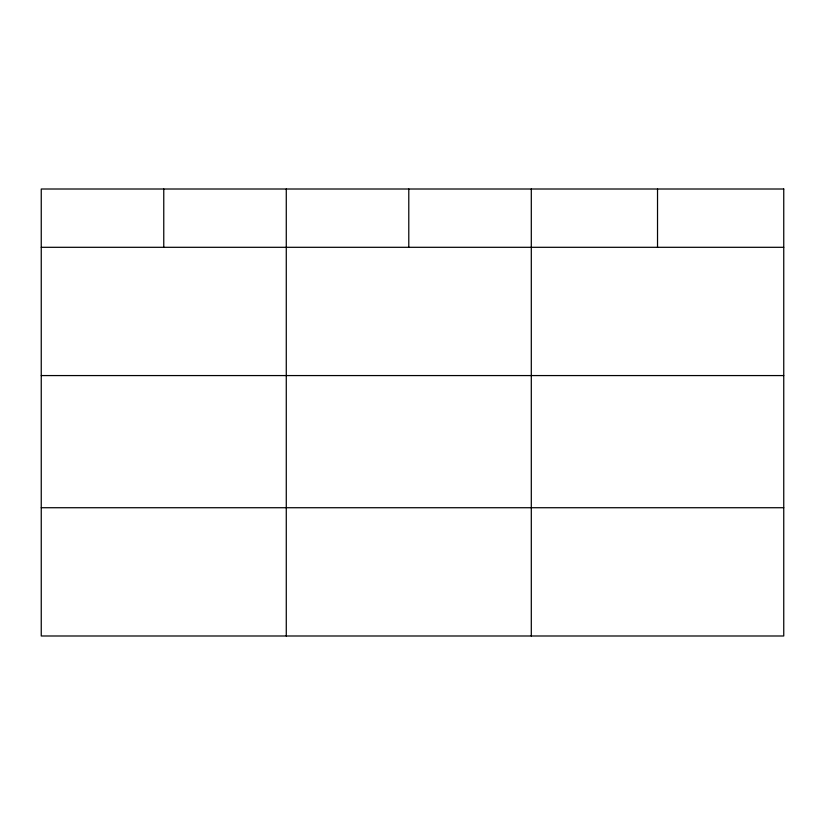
<?xml version="1.0" encoding="UTF-8"?>
<svg xmlns="http://www.w3.org/2000/svg" width="825" height="825" viewBox="0 0 825 825"><rect width="100%" height="100%" fill="white"/><g stroke="black" fill="none" stroke-linecap="round" stroke-linejoin="round"><path stroke-width="1.24" d="M41.25 247.304L783.75 247.304M41.25 375.571L783.75 375.571M41.25 507.726L783.75 507.726M657.525 189.007L657.525 247.304M531.3 189.007L531.3 635.993M408.787 189.007L408.787 247.304M286.275 189.007L286.275 635.993M163.763 189.007L163.763 247.304M783.75 189.007L41.25 189.007L41.25 635.993L783.75 635.993L783.75 189.007"/></g></svg>
